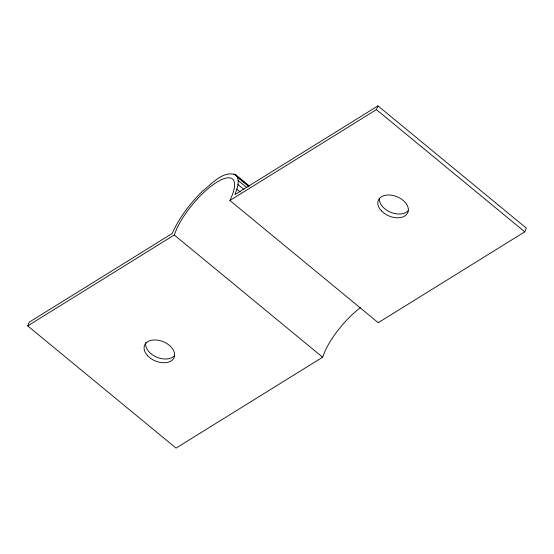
<?xml version="1.0" encoding="UTF-8"?>
<svg xmlns="http://www.w3.org/2000/svg" width="554" height="554" viewBox="0 0 554 554"><rect width="100%" height="100%" fill="white"/><g stroke="black" fill="none" stroke-linecap="round" stroke-linejoin="round"><path stroke-width="0.83" d="M27.7 325.897L174.268 234.986L177.1 227.95A45.421 14.605 -50.5 0 1 215.347 183.132L219.689 180.542A45.421 14.605 -50.5 0 1 232.299 195.029L229.903 200.479L378.244 322.705L524.756 231.835L526.3 228.103L377.96 105.883L234.958 194.572C237.022 188.589 240.443 180.916 236.184 175.133C223.643 169.579 211.434 184.274 202.487 191.178C190.147 203.429 179.261 217.473 172.246 233.469L29.244 322.165L27.7 325.897L176.04 448.117L322.615 357.212L325.44 350.17A45.421 14.605 -50.5 0 1 360.398 307.678M229.903 200.479L376.408 109.616L377.96 105.883M378.244 322.705L378.451 322.317M376.408 109.616L524.756 231.835M236.184 175.133L249.487 186.096M233.947 173.831L238.601 177.668M239.93 178.769L241.925 180.41M243.254 181.504L244.584 182.605M246.585 184.247L247.915 185.341M237.624 177.398L248.268 186.165M238.227 180.556L246.869 187.681M237.971 184.544L243.961 189.475M236.877 189.253L240.201 191.996M174.268 234.986L322.615 357.212M408.049 210.866A15.983 10.422 22.5 0 1 390.605 212.258A15.983 10.422 22.5 0 1 379.351 198.914M174.323 355.827A15.983 10.422 22.5 0 1 155.743 356.728A15.983 10.422 22.5 0 1 145.875 342.261M381.415 210.818A15.983 10.422 22.5 0 0 407.488 213.262A15.983 10.422 22.5 0 0 390.383 195.063A15.983 10.422 22.5 0 0 381.415 210.818M147.689 355.806A15.983 10.422 22.5 0 0 173.762 358.216A15.983 10.422 22.5 0 0 156.623 340.031A15.983 10.422 22.5 0 0 147.689 355.806"/></g></svg>
